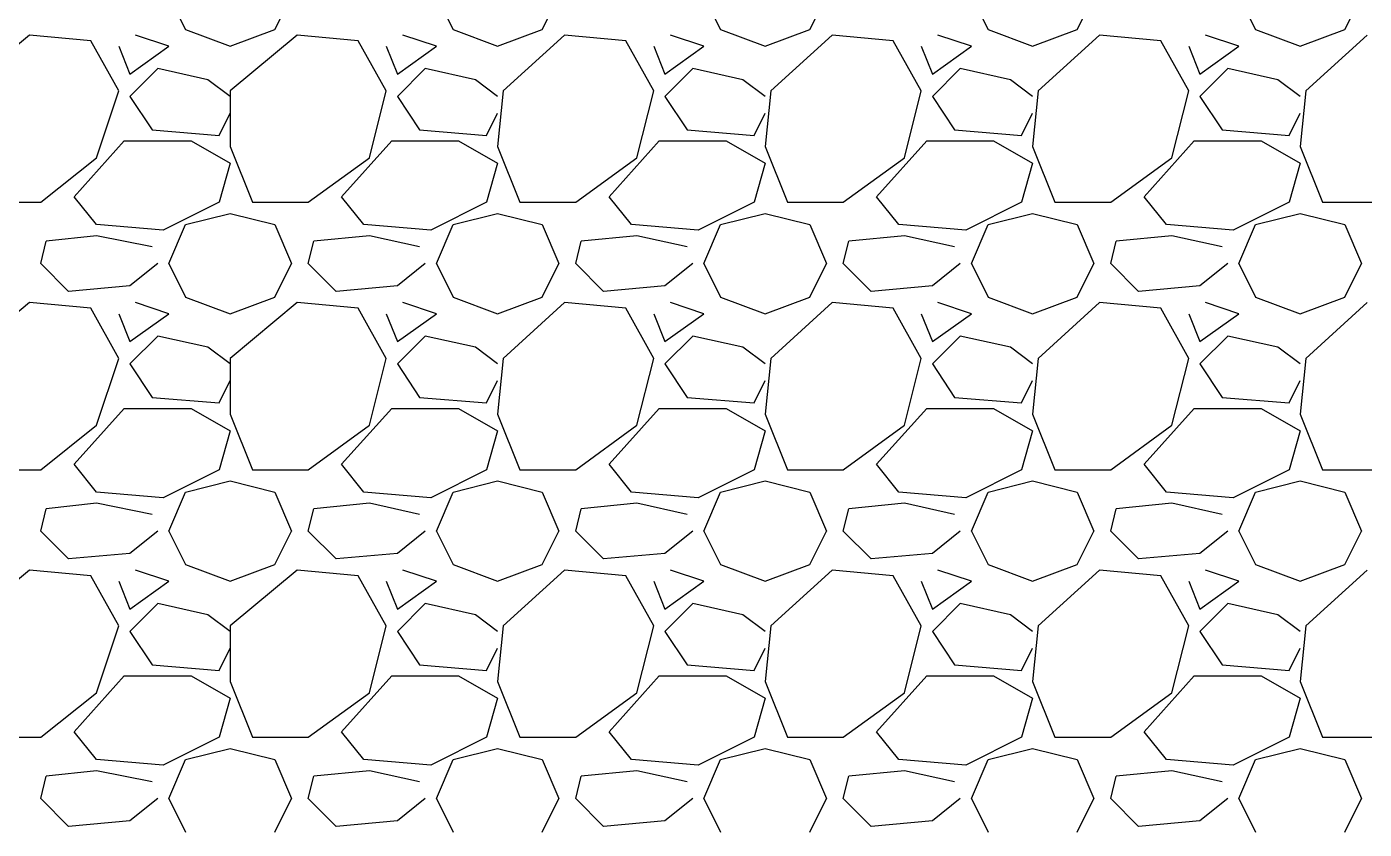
# Model space of a CAD drawing. Header units: metres. Extents: x 1 to 213, y 1 to 147.
# Drawn here: x 71.63 to 74.17, y 135.948 to 137.472 of the extents above; entities that cross this region are included whole.
import ezdxf

# ---------------------------------------------------------------- set-up
doc = ezdxf.new("R2010")
doc.units = ezdxf.units.M
doc.layers.add('00-BASE-ARQUITECTURA', color=8, linetype='Continuous')

msp = doc.modelspace()

# ---------------------------------------------------------------- linework, layer by layer
at = {"layer": '00-BASE-ARQUITECTURA'}
for points in [[(71.8996, 137.5303), (71.9314, 137.4668)], [(72.1007, 137.4668), (72.1324, 137.5303)], [(72.4076, 137.5303), (72.4394, 137.4668)], [(72.6087, 137.4668), (72.6404, 137.5303)], [(72.9156, 137.5303), (72.9474, 137.4668)], [(73.1167, 137.4668), (73.1484, 137.5303)], [(73.4236, 137.5303), (73.4554, 137.4668)], [(73.6247, 137.4668), (73.6564, 137.5303)], [(73.9316, 137.5303), (73.9634, 137.4668)], [(74.1327, 137.4668), (74.1644, 137.5303)], [(71.9314, 137.4668), (72.016, 137.4351)], [(72.016, 137.4351), (72.1007, 137.4668)], [(72.4394, 137.4668), (72.524, 137.4351)], [(72.524, 137.4351), (72.6087, 137.4668)], [(72.9474, 137.4668), (73.032, 137.4351)], [(73.032, 137.4351), (73.1167, 137.4668)], [(73.4554, 137.4668), (73.54, 137.4351)], [(73.54, 137.4351), (73.6247, 137.4668)], [(73.9634, 137.4668), (74.048, 137.4351)], [(74.048, 137.4351), (74.1327, 137.4668)], [(71.635, 137.4563), (71.508, 137.3504)], [(71.7514, 137.4457), (71.635, 137.4563)], [(71.8044, 137.3504), (71.7514, 137.4457)], [(71.8996, 137.4351), (71.8361, 137.4563)], [(72.143, 137.4563), (72.016, 137.3504)], [(72.2594, 137.4457), (72.143, 137.4563)], [(72.3124, 137.3504), (72.2594, 137.4457)], [(72.4076, 137.4351), (72.3441, 137.4563)], [(72.651, 137.4563), (72.5346, 137.3504)], [(72.7674, 137.4457), (72.651, 137.4563)], [(72.8204, 137.3504), (72.7674, 137.4457)], [(72.9156, 137.4351), (72.8521, 137.4563)], [(73.159, 137.4563), (73.0426, 137.3504)], [(73.2754, 137.4457), (73.159, 137.4563)], [(73.3284, 137.3504), (73.2754, 137.4457)], [(73.4236, 137.4351), (73.3601, 137.4563)], [(73.667, 137.4563), (73.5506, 137.3504)], [(73.7834, 137.4457), (73.667, 137.4563)], [(73.8364, 137.3504), (73.7834, 137.4457)], [(73.9316, 137.4351), (73.8681, 137.4563)], [(74.175, 137.4563), (74.0586, 137.3504)], [(71.8044, 137.4351), (71.8255, 137.3822)], [(71.8255, 137.3822), (71.8996, 137.4351)], [(72.3124, 137.4351), (72.3335, 137.3822)], [(72.3335, 137.3822), (72.4076, 137.4351)], [(72.8204, 137.4351), (72.8415, 137.3822)], [(72.8415, 137.3822), (72.9156, 137.4351)], [(73.3284, 137.4351), (73.3495, 137.3822)], [(73.3495, 137.3822), (73.4236, 137.4351)], [(73.8364, 137.4351), (73.8575, 137.3822)], [(73.8575, 137.3822), (73.9316, 137.4351)], [(71.8784, 137.3928), (71.8255, 137.3398)], [(71.9737, 137.3716), (71.8784, 137.3928)], [(72.3864, 137.3928), (72.3335, 137.3398)], [(72.4817, 137.3716), (72.3864, 137.3928)], [(72.8944, 137.3928), (72.8415, 137.3398)], [(72.9897, 137.3716), (72.8944, 137.3928)], [(73.4024, 137.3928), (73.3495, 137.3398)], [(73.4977, 137.3716), (73.4024, 137.3928)], [(73.9104, 137.3928), (73.8575, 137.3398)], [(74.0057, 137.3716), (73.9104, 137.3928)], [(72.016, 137.3398), (71.9737, 137.3716)], [(72.524, 137.3398), (72.4817, 137.3716)], [(73.032, 137.3398), (72.9897, 137.3716)], [(73.54, 137.3398), (73.4977, 137.3716)], [(74.048, 137.3398), (74.0057, 137.3716)], [(71.762, 137.2234), (71.8044, 137.3504)], [(71.8255, 137.3398), (71.8679, 137.2763)], [(72.016, 137.3504), (72.016, 137.2446)], [(72.2806, 137.2234), (72.3124, 137.3504)], [(72.3335, 137.3398), (72.3759, 137.2763)], [(72.5346, 137.3504), (72.524, 137.2446)], [(72.7886, 137.2234), (72.8204, 137.3504)], [(72.8415, 137.3398), (72.8839, 137.2763)], [(73.0426, 137.3504), (73.032, 137.2446)], [(73.2966, 137.2234), (73.3284, 137.3504)], [(73.3495, 137.3398), (73.3919, 137.2763)], [(73.5506, 137.3504), (73.54, 137.2446)], [(73.8046, 137.2234), (73.8364, 137.3504)], [(73.8575, 137.3398), (73.8999, 137.2763)], [(74.0586, 137.3504), (74.048, 137.2446)], [(71.9949, 137.2658), (72.016, 137.3081)], [(72.5029, 137.2658), (72.524, 137.3081)], [(73.0109, 137.2658), (73.032, 137.3081)], [(73.5188, 137.2658), (73.54, 137.3081)], [(74.0269, 137.2658), (74.048, 137.3081)], [(71.8679, 137.2763), (71.9949, 137.2658)], [(72.3759, 137.2763), (72.5029, 137.2658)], [(72.8839, 137.2763), (73.0109, 137.2658)], [(73.3919, 137.2763), (73.5188, 137.2658)], [(73.8999, 137.2763), (74.0269, 137.2658)], [(71.7197, 137.1493), (71.8149, 137.2552)], [(71.8149, 137.2552), (71.9419, 137.2552)], [(71.9419, 137.2552), (72.016, 137.2128)], [(72.016, 137.2446), (72.0584, 137.1388)], [(72.2277, 137.1493), (72.3229, 137.2552)], [(72.3229, 137.2552), (72.4499, 137.2552)], [(72.4499, 137.2552), (72.524, 137.2128)], [(72.524, 137.2446), (72.5664, 137.1388)], [(72.7357, 137.1493), (72.8309, 137.2552)], [(72.8309, 137.2552), (72.9579, 137.2552)], [(72.9579, 137.2552), (73.032, 137.2128)], [(73.032, 137.2446), (73.0744, 137.1388)], [(73.2437, 137.1493), (73.3389, 137.2552)], [(73.3389, 137.2552), (73.4659, 137.2552)], [(73.4659, 137.2552), (73.54, 137.2128)], [(73.54, 137.2446), (73.5824, 137.1388)], [(73.7517, 137.1493), (73.8469, 137.2552)], [(73.8469, 137.2552), (73.9739, 137.2552)], [(73.9739, 137.2552), (74.048, 137.2128)], [(74.048, 137.2446), (74.0904, 137.1388)], [(71.6562, 137.1388), (71.762, 137.2234)], [(72.016, 137.2128), (71.9949, 137.1388)], [(72.1642, 137.1388), (72.2806, 137.2234)], [(72.524, 137.2128), (72.5029, 137.1388)], [(72.6722, 137.1388), (72.7886, 137.2234)], [(73.032, 137.2128), (73.0109, 137.1388)], [(73.1802, 137.1388), (73.2966, 137.2234)], [(73.54, 137.2128), (73.5188, 137.1388)], [(73.6882, 137.1388), (73.8046, 137.2234)], [(74.048, 137.2128), (74.0269, 137.1388)], [(71.5504, 137.1388), (71.6562, 137.1388)], [(71.762, 137.0964), (71.7197, 137.1493)], [(71.9949, 137.1388), (71.889, 137.0858)], [(72.0584, 137.1388), (72.1642, 137.1388)], [(72.27, 137.0964), (72.2277, 137.1493)], [(72.5029, 137.1388), (72.397, 137.0858)], [(72.5664, 137.1388), (72.6722, 137.1388)], [(72.778, 137.0964), (72.7357, 137.1493)], [(73.0109, 137.1388), (72.905, 137.0858)], [(73.0744, 137.1388), (73.1802, 137.1388)], [(73.286, 137.0964), (73.2437, 137.1493)], [(73.5188, 137.1388), (73.413, 137.0858)], [(73.5824, 137.1388), (73.6882, 137.1388)], [(73.794, 137.0964), (73.7517, 137.1493)], [(74.0269, 137.1388), (73.921, 137.0858)], [(74.0904, 137.1388), (74.1962, 137.1388)], [(71.9314, 137.0964), (72.016, 137.1176)], [(72.016, 137.1176), (72.1007, 137.0964)], [(72.4394, 137.0964), (72.524, 137.1176)], [(72.524, 137.1176), (72.6087, 137.0964)], [(72.9474, 137.0964), (73.032, 137.1176)], [(73.032, 137.1176), (73.1167, 137.0964)], [(73.4554, 137.0964), (73.54, 137.1176)], [(73.54, 137.1176), (73.6247, 137.0964)], [(73.9634, 137.0964), (74.048, 137.1176)], [(74.048, 137.1176), (74.1327, 137.0964)], [(71.889, 137.0858), (71.762, 137.0964)], [(71.8996, 137.0223), (71.9314, 137.0964)], [(72.1007, 137.0964), (72.1324, 137.0223)], [(72.397, 137.0858), (72.27, 137.0964)], [(72.4076, 137.0223), (72.4394, 137.0964)], [(72.6087, 137.0964), (72.6404, 137.0223)], [(72.905, 137.0858), (72.778, 137.0964)], [(72.9156, 137.0223), (72.9474, 137.0964)], [(73.1167, 137.0964), (73.1484, 137.0223)], [(73.413, 137.0858), (73.286, 137.0964)], [(73.4236, 137.0223), (73.4554, 137.0964)], [(73.6247, 137.0964), (73.6564, 137.0223)], [(73.921, 137.0858), (73.794, 137.0964)], [(73.9316, 137.0223), (73.9634, 137.0964)], [(74.1327, 137.0964), (74.1644, 137.0223)], [(71.6562, 137.0223), (71.6668, 137.0647)], [(71.762, 137.0753), (71.6668, 137.0647)], [(71.8679, 137.0541), (71.762, 137.0753)], [(72.1642, 137.0223), (72.1748, 137.0647)], [(72.2806, 137.0753), (72.1748, 137.0647)], [(72.3759, 137.0541), (72.2806, 137.0753)], [(72.6722, 137.0223), (72.6828, 137.0647)], [(72.7886, 137.0753), (72.6828, 137.0647)], [(72.8839, 137.0541), (72.7886, 137.0753)], [(73.1802, 137.0223), (73.1908, 137.0647)], [(73.2966, 137.0753), (73.1908, 137.0647)], [(73.3919, 137.0541), (73.2966, 137.0753)], [(73.6882, 137.0223), (73.6988, 137.0647)], [(73.8046, 137.0753), (73.6988, 137.0647)], [(73.8999, 137.0541), (73.8046, 137.0753)], [(71.7091, 136.9694), (71.6562, 137.0223)], [(71.8784, 137.0223), (71.8255, 136.98)], [(71.8996, 137.0223), (71.9314, 136.9588)], [(72.1007, 136.9588), (72.1324, 137.0223)], [(72.2171, 136.9694), (72.1642, 137.0223)], [(72.3864, 137.0223), (72.3335, 136.98)], [(72.4076, 137.0223), (72.4394, 136.9588)], [(72.6087, 136.9588), (72.6404, 137.0223)], [(72.7251, 136.9694), (72.6722, 137.0223)], [(72.8944, 137.0223), (72.8415, 136.98)], [(72.9156, 137.0223), (72.9474, 136.9588)], [(73.1167, 136.9588), (73.1484, 137.0223)], [(73.2331, 136.9694), (73.1802, 137.0223)], [(73.4024, 137.0223), (73.3495, 136.98)], [(73.4236, 137.0223), (73.4554, 136.9588)], [(73.6247, 136.9588), (73.6564, 137.0223)], [(73.7411, 136.9694), (73.6882, 137.0223)], [(73.9104, 137.0223), (73.8575, 136.98)], [(73.9316, 137.0223), (73.9634, 136.9588)], [(74.1327, 136.9588), (74.1644, 137.0223)], [(71.8255, 136.98), (71.7091, 136.9694)], [(71.9314, 136.9588), (72.016, 136.9271)], [(72.016, 136.9271), (72.1007, 136.9588)], [(72.3335, 136.98), (72.2171, 136.9694)], [(72.4394, 136.9588), (72.524, 136.9271)], [(72.524, 136.9271), (72.6087, 136.9588)], [(72.8415, 136.98), (72.7251, 136.9694)], [(72.9474, 136.9588), (73.032, 136.9271)], [(73.032, 136.9271), (73.1167, 136.9588)], [(73.3495, 136.98), (73.2331, 136.9694)], [(73.4554, 136.9588), (73.54, 136.9271)], [(73.54, 136.9271), (73.6247, 136.9588)], [(73.8575, 136.98), (73.7411, 136.9694)], [(73.9634, 136.9588), (74.048, 136.9271)], [(74.048, 136.9271), (74.1327, 136.9588)], [(71.635, 136.9483), (71.508, 136.8424)], [(71.7514, 136.9377), (71.635, 136.9483)], [(71.8044, 136.8424), (71.7514, 136.9377)], [(71.8996, 136.9271), (71.8361, 136.9483)], [(72.143, 136.9483), (72.016, 136.8424)], [(72.2594, 136.9377), (72.143, 136.9483)], [(72.3124, 136.8424), (72.2594, 136.9377)], [(72.4076, 136.9271), (72.3441, 136.9483)], [(72.651, 136.9483), (72.5346, 136.8424)], [(72.7674, 136.9377), (72.651, 136.9483)], [(72.8204, 136.8424), (72.7674, 136.9377)], [(72.9156, 136.9271), (72.8521, 136.9483)], [(73.159, 136.9483), (73.0426, 136.8424)], [(73.2754, 136.9377), (73.159, 136.9483)], [(73.3284, 136.8424), (73.2754, 136.9377)], [(73.4236, 136.9271), (73.3601, 136.9483)], [(73.667, 136.9483), (73.5506, 136.8424)], [(73.7834, 136.9377), (73.667, 136.9483)], [(73.8364, 136.8424), (73.7834, 136.9377)], [(73.9316, 136.9271), (73.8681, 136.9483)], [(74.175, 136.9483), (74.0586, 136.8424)], [(71.8044, 136.9271), (71.8255, 136.8742)], [(71.8255, 136.8742), (71.8996, 136.9271)], [(72.3124, 136.9271), (72.3335, 136.8742)], [(72.3335, 136.8742), (72.4076, 136.9271)], [(72.8204, 136.9271), (72.8415, 136.8742)], [(72.8415, 136.8742), (72.9156, 136.9271)], [(73.3284, 136.9271), (73.3495, 136.8742)], [(73.3495, 136.8742), (73.4236, 136.9271)], [(73.8364, 136.9271), (73.8575, 136.8742)], [(73.8575, 136.8742), (73.9316, 136.9271)], [(71.8784, 136.8848), (71.8255, 136.8318)], [(71.9737, 136.8636), (71.8784, 136.8848)], [(72.3864, 136.8848), (72.3335, 136.8318)], [(72.4817, 136.8636), (72.3864, 136.8848)], [(72.8944, 136.8848), (72.8415, 136.8318)], [(72.9897, 136.8636), (72.8944, 136.8848)], [(73.4024, 136.8848), (73.3495, 136.8318)], [(73.4977, 136.8636), (73.4024, 136.8848)], [(73.9104, 136.8848), (73.8575, 136.8318)], [(74.0057, 136.8636), (73.9104, 136.8848)], [(72.016, 136.8318), (71.9737, 136.8636)], [(72.524, 136.8318), (72.4817, 136.8636)], [(73.032, 136.8318), (72.9897, 136.8636)], [(73.54, 136.8318), (73.4977, 136.8636)], [(74.048, 136.8318), (74.0057, 136.8636)], [(71.762, 136.7154), (71.8044, 136.8424)], [(71.8255, 136.8318), (71.8679, 136.7683)], [(72.016, 136.8424), (72.016, 136.7366)], [(72.2806, 136.7154), (72.3124, 136.8424)], [(72.3335, 136.8318), (72.3759, 136.7683)], [(72.5346, 136.8424), (72.524, 136.7366)], [(72.7886, 136.7154), (72.8204, 136.8424)], [(72.8415, 136.8318), (72.8839, 136.7683)], [(73.0426, 136.8424), (73.032, 136.7366)], [(73.2966, 136.7154), (73.3284, 136.8424)], [(73.3495, 136.8318), (73.3919, 136.7683)], [(73.5506, 136.8424), (73.54, 136.7366)], [(73.8046, 136.7154), (73.8364, 136.8424)], [(73.8575, 136.8318), (73.8999, 136.7683)], [(74.0586, 136.8424), (74.048, 136.7366)], [(71.9949, 136.7578), (72.016, 136.8001)], [(72.5029, 136.7578), (72.524, 136.8001)], [(73.0109, 136.7578), (73.032, 136.8001)], [(73.5188, 136.7578), (73.54, 136.8001)], [(74.0269, 136.7578), (74.048, 136.8001)], [(71.8679, 136.7683), (71.9949, 136.7578)], [(72.3759, 136.7683), (72.5029, 136.7578)], [(72.8839, 136.7683), (73.0109, 136.7578)], [(73.3919, 136.7683), (73.5188, 136.7578)], [(73.8999, 136.7683), (74.0269, 136.7578)], [(71.7197, 136.6413), (71.8149, 136.7472)], [(71.8149, 136.7472), (71.9419, 136.7472)], [(71.9419, 136.7472), (72.016, 136.7048)], [(72.016, 136.7366), (72.0584, 136.6308)], [(72.2277, 136.6413), (72.3229, 136.7472)], [(72.3229, 136.7472), (72.4499, 136.7472)], [(72.4499, 136.7472), (72.524, 136.7048)], [(72.524, 136.7366), (72.5664, 136.6308)], [(72.7357, 136.6413), (72.8309, 136.7472)], [(72.8309, 136.7472), (72.9579, 136.7472)], [(72.9579, 136.7472), (73.032, 136.7048)], [(73.032, 136.7366), (73.0744, 136.6308)], [(73.2437, 136.6413), (73.3389, 136.7472)], [(73.3389, 136.7472), (73.4659, 136.7472)], [(73.4659, 136.7472), (73.54, 136.7048)], [(73.54, 136.7366), (73.5824, 136.6308)], [(73.7517, 136.6413), (73.8469, 136.7472)], [(73.8469, 136.7472), (73.9739, 136.7472)], [(73.9739, 136.7472), (74.048, 136.7048)], [(74.048, 136.7366), (74.0904, 136.6308)], [(71.6562, 136.6308), (71.762, 136.7154)], [(72.016, 136.7048), (71.9949, 136.6308)], [(72.1642, 136.6308), (72.2806, 136.7154)], [(72.524, 136.7048), (72.5029, 136.6308)], [(72.6722, 136.6308), (72.7886, 136.7154)], [(73.032, 136.7048), (73.0109, 136.6308)], [(73.1802, 136.6308), (73.2966, 136.7154)], [(73.54, 136.7048), (73.5188, 136.6308)], [(73.6882, 136.6308), (73.8046, 136.7154)], [(74.048, 136.7048), (74.0269, 136.6308)], [(71.5504, 136.6308), (71.6562, 136.6308)], [(71.762, 136.5884), (71.7197, 136.6413)], [(71.9949, 136.6308), (71.889, 136.5778)], [(72.0584, 136.6308), (72.1642, 136.6308)], [(72.27, 136.5884), (72.2277, 136.6413)], [(72.5029, 136.6308), (72.397, 136.5778)], [(72.5664, 136.6308), (72.6722, 136.6308)], [(72.778, 136.5884), (72.7357, 136.6413)], [(73.0109, 136.6308), (72.905, 136.5778)], [(73.0744, 136.6308), (73.1802, 136.6308)], [(73.286, 136.5884), (73.2437, 136.6413)], [(73.5188, 136.6308), (73.413, 136.5778)], [(73.5824, 136.6308), (73.6882, 136.6308)], [(73.794, 136.5884), (73.7517, 136.6413)], [(74.0269, 136.6308), (73.921, 136.5778)], [(74.0904, 136.6308), (74.1962, 136.6308)], [(71.9314, 136.5884), (72.016, 136.6096)], [(72.016, 136.6096), (72.1007, 136.5884)], [(72.4394, 136.5884), (72.524, 136.6096)], [(72.524, 136.6096), (72.6087, 136.5884)], [(72.9474, 136.5884), (73.032, 136.6096)], [(73.032, 136.6096), (73.1167, 136.5884)], [(73.4554, 136.5884), (73.54, 136.6096)], [(73.54, 136.6096), (73.6247, 136.5884)], [(73.9634, 136.5884), (74.048, 136.6096)], [(74.048, 136.6096), (74.1327, 136.5884)], [(71.889, 136.5778), (71.762, 136.5884)], [(71.8996, 136.5143), (71.9314, 136.5884)], [(72.1007, 136.5884), (72.1324, 136.5143)], [(72.397, 136.5778), (72.27, 136.5884)], [(72.4076, 136.5143), (72.4394, 136.5884)], [(72.6087, 136.5884), (72.6404, 136.5143)], [(72.905, 136.5778), (72.778, 136.5884)], [(72.9156, 136.5143), (72.9474, 136.5884)], [(73.1167, 136.5884), (73.1484, 136.5143)], [(73.413, 136.5778), (73.286, 136.5884)], [(73.4236, 136.5143), (73.4554, 136.5884)], [(73.6247, 136.5884), (73.6564, 136.5143)], [(73.921, 136.5778), (73.794, 136.5884)], [(73.9316, 136.5143), (73.9634, 136.5884)], [(74.1327, 136.5884), (74.1644, 136.5143)], [(71.6562, 136.5143), (71.6668, 136.5567)], [(71.762, 136.5673), (71.6668, 136.5567)], [(71.8679, 136.5461), (71.762, 136.5673)], [(72.1642, 136.5143), (72.1748, 136.5567)], [(72.2806, 136.5673), (72.1748, 136.5567)], [(72.3759, 136.5461), (72.2806, 136.5673)], [(72.6722, 136.5143), (72.6828, 136.5567)], [(72.7886, 136.5673), (72.6828, 136.5567)], [(72.8839, 136.5461), (72.7886, 136.5673)], [(73.1802, 136.5143), (73.1908, 136.5567)], [(73.2966, 136.5673), (73.1908, 136.5567)], [(73.3919, 136.5461), (73.2966, 136.5673)], [(73.6882, 136.5143), (73.6988, 136.5567)], [(73.8046, 136.5673), (73.6988, 136.5567)], [(73.8999, 136.5461), (73.8046, 136.5673)], [(71.7091, 136.4614), (71.6562, 136.5143)], [(71.8784, 136.5143), (71.8255, 136.472)], [(71.8996, 136.5143), (71.9314, 136.4508)], [(72.1007, 136.4508), (72.1324, 136.5143)], [(72.2171, 136.4614), (72.1642, 136.5143)], [(72.3864, 136.5143), (72.3335, 136.472)], [(72.4076, 136.5143), (72.4394, 136.4508)], [(72.6087, 136.4508), (72.6404, 136.5143)], [(72.7251, 136.4614), (72.6722, 136.5143)], [(72.8944, 136.5143), (72.8415, 136.472)], [(72.9156, 136.5143), (72.9474, 136.4508)], [(73.1167, 136.4508), (73.1484, 136.5143)], [(73.2331, 136.4614), (73.1802, 136.5143)], [(73.4024, 136.5143), (73.3495, 136.472)], [(73.4236, 136.5143), (73.4554, 136.4508)], [(73.6247, 136.4508), (73.6564, 136.5143)], [(73.7411, 136.4614), (73.6882, 136.5143)], [(73.9104, 136.5143), (73.8575, 136.472)], [(73.9316, 136.5143), (73.9634, 136.4508)], [(74.1327, 136.4508), (74.1644, 136.5143)], [(71.8255, 136.472), (71.7091, 136.4614)], [(71.9314, 136.4508), (72.016, 136.4191)], [(72.016, 136.4191), (72.1007, 136.4508)], [(72.3335, 136.472), (72.2171, 136.4614)], [(72.4394, 136.4508), (72.524, 136.4191)], [(72.524, 136.4191), (72.6087, 136.4508)], [(72.8415, 136.472), (72.7251, 136.4614)], [(72.9474, 136.4508), (73.032, 136.4191)], [(73.032, 136.4191), (73.1167, 136.4508)], [(73.3495, 136.472), (73.2331, 136.4614)], [(73.4554, 136.4508), (73.54, 136.4191)], [(73.54, 136.4191), (73.6247, 136.4508)], [(73.8575, 136.472), (73.7411, 136.4614)], [(73.9634, 136.4508), (74.048, 136.4191)], [(74.048, 136.4191), (74.1327, 136.4508)], [(71.635, 136.4403), (71.508, 136.3344)], [(71.7514, 136.4297), (71.635, 136.4403)], [(71.8044, 136.3344), (71.7514, 136.4297)], [(71.8996, 136.4191), (71.8361, 136.4403)], [(72.143, 136.4403), (72.016, 136.3344)], [(72.2594, 136.4297), (72.143, 136.4403)], [(72.3124, 136.3344), (72.2594, 136.4297)], [(72.4076, 136.4191), (72.3441, 136.4403)], [(72.651, 136.4403), (72.5346, 136.3344)], [(72.7674, 136.4297), (72.651, 136.4403)], [(72.8204, 136.3344), (72.7674, 136.4297)], [(72.9156, 136.4191), (72.8521, 136.4403)], [(73.159, 136.4403), (73.0426, 136.3344)], [(73.2754, 136.4297), (73.159, 136.4403)], [(73.3284, 136.3344), (73.2754, 136.4297)], [(73.4236, 136.4191), (73.3601, 136.4403)], [(73.667, 136.4403), (73.5506, 136.3344)], [(73.7834, 136.4297), (73.667, 136.4403)], [(73.8364, 136.3344), (73.7834, 136.4297)], [(73.9316, 136.4191), (73.8681, 136.4403)], [(74.175, 136.4403), (74.0586, 136.3344)], [(71.8044, 136.4191), (71.8255, 136.3662)], [(71.8255, 136.3662), (71.8996, 136.4191)], [(72.3124, 136.4191), (72.3335, 136.3662)], [(72.3335, 136.3662), (72.4076, 136.4191)], [(72.8204, 136.4191), (72.8415, 136.3662)], [(72.8415, 136.3662), (72.9156, 136.4191)], [(73.3284, 136.4191), (73.3495, 136.3662)], [(73.3495, 136.3662), (73.4236, 136.4191)], [(73.8364, 136.4191), (73.8575, 136.3662)], [(73.8575, 136.3662), (73.9316, 136.4191)], [(71.8784, 136.3768), (71.8255, 136.3238)], [(71.9737, 136.3556), (71.8784, 136.3768)], [(72.3864, 136.3768), (72.3335, 136.3238)], [(72.4817, 136.3556), (72.3864, 136.3768)], [(72.8944, 136.3768), (72.8415, 136.3238)], [(72.9897, 136.3556), (72.8944, 136.3768)], [(73.4024, 136.3768), (73.3495, 136.3238)], [(73.4977, 136.3556), (73.4024, 136.3768)], [(73.9104, 136.3768), (73.8575, 136.3238)], [(74.0057, 136.3556), (73.9104, 136.3768)], [(72.016, 136.3238), (71.9737, 136.3556)], [(72.524, 136.3238), (72.4817, 136.3556)], [(73.032, 136.3238), (72.9897, 136.3556)], [(73.54, 136.3238), (73.4977, 136.3556)], [(74.048, 136.3238), (74.0057, 136.3556)], [(71.762, 136.2074), (71.8044, 136.3344)], [(71.8255, 136.3238), (71.8679, 136.2603)], [(72.016, 136.3344), (72.016, 136.2286)], [(72.2806, 136.2074), (72.3124, 136.3344)], [(72.3335, 136.3238), (72.3759, 136.2603)], [(72.5346, 136.3344), (72.524, 136.2286)], [(72.7886, 136.2074), (72.8204, 136.3344)], [(72.8415, 136.3238), (72.8839, 136.2603)], [(73.0426, 136.3344), (73.032, 136.2286)], [(73.2966, 136.2074), (73.3284, 136.3344)], [(73.3495, 136.3238), (73.3919, 136.2603)], [(73.5506, 136.3344), (73.54, 136.2286)], [(73.8046, 136.2074), (73.8364, 136.3344)], [(73.8575, 136.3238), (73.8999, 136.2603)], [(74.0586, 136.3344), (74.048, 136.2286)], [(71.9949, 136.2498), (72.016, 136.2921)], [(72.5029, 136.2498), (72.524, 136.2921)], [(73.0109, 136.2498), (73.032, 136.2921)], [(73.5188, 136.2498), (73.54, 136.2921)], [(74.0269, 136.2498), (74.048, 136.2921)], [(71.8679, 136.2603), (71.9949, 136.2498)], [(72.3759, 136.2603), (72.5029, 136.2498)], [(72.8839, 136.2603), (73.0109, 136.2498)], [(73.3919, 136.2603), (73.5188, 136.2498)], [(73.8999, 136.2603), (74.0269, 136.2498)], [(71.7197, 136.1333), (71.8149, 136.2392)], [(71.8149, 136.2392), (71.9419, 136.2392)], [(71.9419, 136.2392), (72.016, 136.1968)], [(72.016, 136.2286), (72.0584, 136.1228)], [(72.2277, 136.1333), (72.3229, 136.2392)], [(72.3229, 136.2392), (72.4499, 136.2392)], [(72.4499, 136.2392), (72.524, 136.1968)], [(72.524, 136.2286), (72.5664, 136.1228)], [(72.7357, 136.1333), (72.8309, 136.2392)], [(72.8309, 136.2392), (72.9579, 136.2392)], [(72.9579, 136.2392), (73.032, 136.1968)], [(73.032, 136.2286), (73.0744, 136.1228)], [(73.2437, 136.1333), (73.3389, 136.2392)], [(73.3389, 136.2392), (73.4659, 136.2392)], [(73.4659, 136.2392), (73.54, 136.1968)], [(73.54, 136.2286), (73.5824, 136.1228)], [(73.7517, 136.1333), (73.8469, 136.2392)], [(73.8469, 136.2392), (73.9739, 136.2392)], [(73.9739, 136.2392), (74.048, 136.1968)], [(74.048, 136.2286), (74.0904, 136.1228)], [(71.6562, 136.1228), (71.762, 136.2074)], [(72.016, 136.1968), (71.9949, 136.1228)], [(72.1642, 136.1228), (72.2806, 136.2074)], [(72.524, 136.1968), (72.5029, 136.1228)], [(72.6722, 136.1228), (72.7886, 136.2074)], [(73.032, 136.1968), (73.0109, 136.1228)], [(73.1802, 136.1228), (73.2966, 136.2074)], [(73.54, 136.1968), (73.5188, 136.1228)], [(73.6882, 136.1228), (73.8046, 136.2074)], [(74.048, 136.1968), (74.0269, 136.1228)], [(71.5504, 136.1228), (71.6562, 136.1228)], [(71.762, 136.0804), (71.7197, 136.1333)], [(71.9949, 136.1228), (71.889, 136.0698)], [(72.0584, 136.1228), (72.1642, 136.1228)], [(72.27, 136.0804), (72.2277, 136.1333)], [(72.5029, 136.1228), (72.397, 136.0698)], [(72.5664, 136.1228), (72.6722, 136.1228)], [(72.778, 136.0804), (72.7357, 136.1333)], [(73.0109, 136.1228), (72.905, 136.0698)], [(73.0744, 136.1228), (73.1802, 136.1228)], [(73.286, 136.0804), (73.2437, 136.1333)], [(73.5188, 136.1228), (73.413, 136.0698)], [(73.5824, 136.1228), (73.6882, 136.1228)], [(73.794, 136.0804), (73.7517, 136.1333)], [(74.0269, 136.1228), (73.921, 136.0698)], [(74.0904, 136.1228), (74.1962, 136.1228)], [(71.9314, 136.0804), (72.016, 136.1016)], [(72.016, 136.1016), (72.1007, 136.0804)], [(72.4394, 136.0804), (72.524, 136.1016)], [(72.524, 136.1016), (72.6087, 136.0804)], [(72.9474, 136.0804), (73.032, 136.1016)], [(73.032, 136.1016), (73.1167, 136.0804)], [(73.4554, 136.0804), (73.54, 136.1016)], [(73.54, 136.1016), (73.6247, 136.0804)], [(73.9634, 136.0804), (74.048, 136.1016)], [(74.048, 136.1016), (74.1327, 136.0804)], [(71.889, 136.0698), (71.762, 136.0804)], [(71.8996, 136.0063), (71.9314, 136.0804)], [(72.1007, 136.0804), (72.1324, 136.0063)], [(72.397, 136.0698), (72.27, 136.0804)], [(72.4076, 136.0063), (72.4394, 136.0804)], [(72.6087, 136.0804), (72.6404, 136.0063)], [(72.905, 136.0698), (72.778, 136.0804)], [(72.9156, 136.0063), (72.9474, 136.0804)], [(73.1167, 136.0804), (73.1484, 136.0063)], [(73.413, 136.0698), (73.286, 136.0804)], [(73.4236, 136.0063), (73.4554, 136.0804)], [(73.6247, 136.0804), (73.6564, 136.0063)], [(73.921, 136.0698), (73.794, 136.0804)], [(73.9316, 136.0063), (73.9634, 136.0804)], [(74.1327, 136.0804), (74.1644, 136.0063)], [(71.6562, 136.0063), (71.6668, 136.0487)], [(71.762, 136.0593), (71.6668, 136.0487)], [(71.8679, 136.0381), (71.762, 136.0593)], [(72.1642, 136.0063), (72.1748, 136.0487)], [(72.2806, 136.0593), (72.1748, 136.0487)], [(72.3759, 136.0381), (72.2806, 136.0593)], [(72.6722, 136.0063), (72.6828, 136.0487)], [(72.7886, 136.0593), (72.6828, 136.0487)], [(72.8839, 136.0381), (72.7886, 136.0593)], [(73.1802, 136.0063), (73.1908, 136.0487)], [(73.2966, 136.0593), (73.1908, 136.0487)], [(73.3919, 136.0381), (73.2966, 136.0593)], [(73.6882, 136.0063), (73.6988, 136.0487)], [(73.8046, 136.0593), (73.6988, 136.0487)], [(73.8999, 136.0381), (73.8046, 136.0593)], [(71.7091, 135.9534), (71.6562, 136.0063)], [(71.8784, 136.0063), (71.8255, 135.964)], [(71.8996, 136.0063), (71.9314, 135.9429)], [(72.1007, 135.9429), (72.1324, 136.0063)], [(72.2171, 135.9534), (72.1642, 136.0063)], [(72.3864, 136.0063), (72.3335, 135.964)], [(72.4076, 136.0063), (72.4394, 135.9429)], [(72.6087, 135.9429), (72.6404, 136.0063)], [(72.7251, 135.9534), (72.6722, 136.0063)], [(72.8944, 136.0063), (72.8415, 135.964)], [(72.9156, 136.0063), (72.9474, 135.9429)], [(73.1167, 135.9429), (73.1484, 136.0063)], [(73.2331, 135.9534), (73.1802, 136.0063)], [(73.4024, 136.0063), (73.3495, 135.964)], [(73.4236, 136.0063), (73.4554, 135.9429)], [(73.6247, 135.9429), (73.6564, 136.0063)], [(73.7411, 135.9534), (73.6882, 136.0063)], [(73.9104, 136.0063), (73.8575, 135.964)], [(73.9316, 136.0063), (73.9634, 135.9429)], [(74.1327, 135.9429), (74.1644, 136.0063)], [(71.8255, 135.964), (71.7091, 135.9534)], [(72.3335, 135.964), (72.2171, 135.9534)], [(72.8415, 135.964), (72.7251, 135.9534)], [(73.3495, 135.964), (73.2331, 135.9534)], [(73.8575, 135.964), (73.7411, 135.9534)]]:
    msp.add_lwpolyline(points, dxfattribs=at)

doc.saveas('drawing.dxf')
